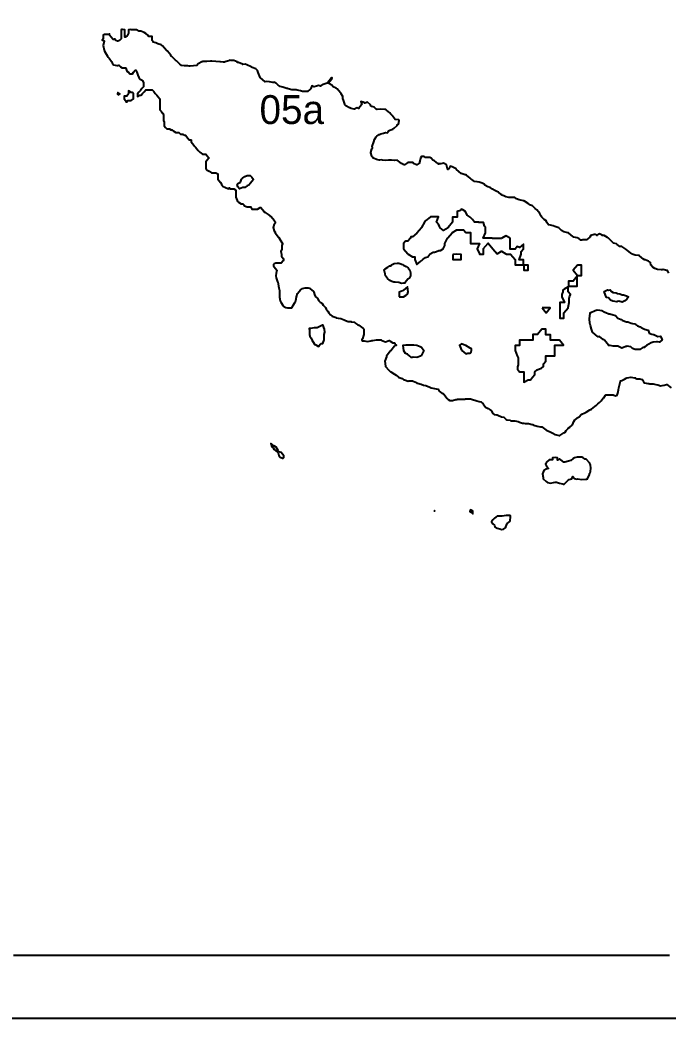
# Model space of a CAD drawing. Header units: millimetres. Extents: x 0 to 500, y 0 to 700.
# Drawn here: x 134.5 to 269, y 0 to 207.4 of the extents above; entities that cross this region are included whole.
import ezdxf
from ezdxf.enums import TextEntityAlignment as Align

# ---------------------------------------------------------------- set-up
doc = ezdxf.new("R2010")
doc.units = ezdxf.units.MM
for name, color, linetype in [('CORTE', 1, 'Continuous'), ('GRABADO', 5, 'Continuous'), ('HOJA', 8, 'Continuous')]:
    doc.layers.add(name, color=color, linetype=linetype)

msp = doc.modelspace()

# ---------------------------------------------------------------- linework, layer by layer
at = {"layer": 'CORTE'}
for points in [[(214.13, 159.85), (214.14, 159.84), (215.05, 158.76), (215.07, 158.75), (215.08, 158.73), (215.1, 158.71), (215.97, 158.19), (216.46, 158.19), (216.46, 157.6), (216.89, 156.57), (217.75, 157.26), (217.95, 157.41), (218.24, 157.65), (218.69, 158.01), (219.15, 158.19), (219.6, 158.73), (219.65, 158.76), (220.26, 159.13), (220.56, 159.13), (220.99, 159.3), (221.49, 159.5), (221.81, 159.5), (222.38, 159.84), (222.38, 159.85), (222.74, 160.49), (222.74, 160.94), (223.29, 162.05), (223.3, 162.07), (223.31, 162.08), (224.22, 163.18), (224.25, 163.21), (224.3, 163.22), (225.19, 163.75), (226.61, 163.75), (227.07, 163.21), (227.08, 163.2), (228.05, 163.2), (228.05, 160.95), (229.92, 160.95), (229.44, 159.81), (229.88, 158.76), (229.88, 158.75), (230.73, 158.75), (230.73, 159.75), (230.7, 159.82), (231.69, 161.01), (232.69, 159.82), (232.68, 159.81), (233.55, 158.76), (234.47, 159.32), (235.4, 158.76), (235.43, 158.75), (235.44, 158.74), (235.46, 158.73), (236.36, 158.73), (236.83, 158.16), (237.29, 157.61), (237.29, 156.54), (237.3, 156.51), (237.31, 156.5), (239.07, 156.5), (239.07, 157.56), (238.11, 157.56), (238.59, 158.71), (238.59, 159.26), (239.04, 159.8), (239.05, 159.82), (239.05, 160.8), (238.19, 160.11), (237.72, 160.3), (237.29, 159.78), (236.29, 159.78), (236.29, 161.99), (236.29, 161.99), (236.25, 162.02), (235.4, 162.53), (234.55, 162.02), (234.49, 161.98), (232.6, 161.98), (232.56, 162.01), (231.69, 162.01), (230.7, 162.01), (231.18, 163.16), (231.18, 164.23), (230.94, 164.51), (230.72, 165.3), (229.79, 165.3), (229.78, 165.34), (228.88, 165.34), (228.42, 165.9), (227.98, 166.42), (227.95, 166.44), (227.33, 166.82), (227.02, 167.55), (227.01, 167.56), (226.42, 167.91), (226.15, 168.08), (225.94, 167.82), (225.27, 167.55), (225.27, 166.43), (224.32, 166.43), (224.32, 165.34), (223.43, 164.27), (223.42, 164.23), (223.39, 164.2), (222.42, 163.62), (221.77, 164.21), (221.63, 164.45), (221.44, 164.8), (220.98, 165.35), (221.43, 166.45), (219.72, 166.45), (219.69, 166.42), (219.67, 166.42), (218.76, 165.69), (218.55, 165.6), (218.47, 165.34), (217.86, 164.24), (217.85, 164.22), (217.84, 164.21), (216.92, 163.11), (216.92, 163.11), (216.92, 163.1), (215.97, 162.35), (215.67, 162.35), (215.53, 161.99), (215.06, 161.43), (214.57, 161.43), (214.15, 160.92), (214.13, 160.89), (214.13, 159.85)], [(224.34, 158.63), (224.34, 157.64), (226.1, 157.64), (226.1, 158.63), (225.21, 158.71), (224.34, 158.63)], [(239.14, 156.45), (239.14, 155.39), (239.97, 155.39), (239.99, 155.4), (240, 155.43), (240, 156.45), (239.14, 156.45)], [(250.26, 154.28), (251.11, 154.28), (251.11, 155.34), (251.11, 155.39), (251.11, 156.42), (250.26, 156.42), (250.23, 156.41), (249.35, 155.36), (250.26, 154.28)], [(248.4, 152.06), (250.16, 152.06), (250.18, 152.06), (250.19, 152.09), (250.19, 153.14), (250.19, 154.14), (249.33, 153.11), (248.4, 153.11), (248.4, 152.06)], [(213.2, 149.87), (214.09, 149.87), (214.11, 149.88), (214.69, 150.22), (214.95, 150.38), (215.08, 150.92), (214.97, 151.9), (214.14, 151.24), (213.94, 151.08), (213.2, 150.85), (213.2, 149.87)], [(246.55, 147.61), (246.55, 147.55), (246.55, 145.41), (246.55, 145.39), (246.56, 145.39), (247.41, 145.39), (247.41, 146.5), (248.31, 147.58), (248.31, 147.61), (248.54, 148.7), (248.54, 149.52), (248.62, 149.83), (248.77, 150.37), (248.33, 150.89), (248.33, 151.94), (247.48, 151.43), (247.2, 151.26), (247.2, 150.91), (247.03, 150.32), (247.03, 149.82), (247.52, 148.67), (246.55, 148.67), (246.55, 147.61)], [(242.89, 147.55), (243.74, 146.54), (244.58, 147.55), (242.89, 147.55)], [(237.29, 138.74), (237.31, 138.73), (237.32, 138.67), (237.76, 137.61), (237.93, 137.2), (237.93, 135.73), (237.77, 135.34), (237.77, 134.8), (238.2, 134.29), (238.21, 134.27), (239.14, 134.27), (239.14, 133.13), (239.14, 132.1), (240.01, 132.62), (240.48, 132.62), (240.9, 133.13), (240.94, 133.18), (241.37, 133.69), (241.37, 134.28), (241.85, 134.66), (242.33, 134.86), (242.77, 135.03), (243.22, 135.39), (243.22, 135.91), (243.68, 136.47), (243.7, 136.49), (243.7, 137.6), (245.54, 137.6), (245.54, 137.61), (245.55, 137.62), (245.55, 139.83), (246.52, 139.83), (247.36, 139.83), (246.5, 140.86), (246.5, 140.86), (246.46, 140.88), (244.63, 140.88), (244.63, 141.96), (243.67, 141.96), (243.67, 143.11), (242.85, 143.11), (241.92, 142), (240.99, 142), (240.99, 140.88), (238.21, 140.88), (238.21, 139.77), (237.29, 139.77), (237.29, 138.74)], [(226.18, 138.72), (226.22, 138.7), (227.08, 138.02), (227.49, 138.18), (227.95, 138.18), (228.16, 138.43), (228.24, 138.7), (228.24, 139.03), (227.95, 139.21), (227.08, 139.73), (227.02, 139.74), (227.01, 139.76), (226.15, 140.1), (225.74, 139.78), (226.17, 138.77), (226.18, 138.72)]]:
    msp.add_lwpolyline(points, close=True, dxfattribs=at)
msp.add_lwpolyline([(269.07, 13), (268.76, 13), (268, 13), (267.68, 13), (266.92, 13), (266.6, 13), (266.22, 13), (265.9, 13), (264.37, 13), (264.03, 13), (262.88, 13), (262.54, 13), (262.2, 13), (261.82, 13), (261.47, 13), (260.31, 13), (259.88, 13), (259.46, 13), (258.69, 13), (258.34, 13), (257.95, 13), (257.59, 13), (256.82, 13), (256.45, 13), (256.06, 13), (255.65, 13), (255.25, 13), (254.84, 13), (254.46, 13), (254.1, 13), (253.32, 13), (252.95, 13), (252.17, 13), (251.78, 13), (251, 13), (250.61, 13), (215.25, 13), (214.94, 13), (212.98, 13), (212.5, 13), (212.19, 13), (211.01, 13), (210.4, 13), (210.22, 13), (209.83, 13), (209.5, 13), (208.32, 13), (207.99, 13), (207.19, 13), (206.85, 13), (206.46, 13), (206.12, 13), (204.92, 13), (204.57, 13), (202.96, 13), (202.61, 13), (201.4, 13), (201.04, 13), (198.61, 13), (198.24, 13), (197.42, 13), (196.97, 13), (196.59, 13), (196.21, 13), (195.8, 13), (195.41, 13), (195.01, 13), (194.61, 13), (194.2, 13), (193.78, 13), (193.37, 13), (192.97, 13), (192.57, 13), (192.17, 13), (157.9, 13), (157.59, 13), (154.71, 13), (154.39, 13), (153.89, 13), (151.42, 13), (150.93, 13), (148.47, 13), (148.12, 13), (146.47, 13), (146.12, 13), (144.05, 13), (143.59, 13), (143.18, 13), (142.72, 13), (142.27, 13), (141.9, 13), (134.52, 13), (134.1, 13)], dxfattribs=at)
at = {"layer": 'GRABADO'}
for points in [[(269.18, 154.8), (268.9, 155.3), (268.73, 155.35), (268, 155.5), (267.84, 155.46), (267.83, 155.46), (267.83, 155.46), (267.68, 155.46), (267.67, 155.46), (266.88, 155.56), (266.88, 155.56), (266.32, 155.74), (266.31, 155.74), (266.31, 155.74), (265.93, 155.97), (265.93, 155.97), (265.92, 155.98), (265.92, 155.98), (265.52, 156.42), (265.52, 156.43), (265.51, 156.44), (265.51, 156.45), (265.5, 156.46), (265.42, 156.97), (265.01, 157.28), (264.3, 157.51), (264.13, 157.53), (264.12, 157.54), (264.11, 157.54), (264.1, 157.54), (264.1, 157.54), (264.09, 157.55), (264.09, 157.55), (264.08, 157.56), (264.07, 157.57), (264.07, 157.57), (264.06, 157.59), (263.92, 157.71), (263.15, 158.35), (263, 158.42), (262.26, 158.53), (262.25, 158.53), (261.83, 158.62), (261.82, 158.63), (261.82, 158.63), (261.44, 158.8), (261.44, 158.8), (261.43, 158.8), (261.43, 158.81), (261.43, 158.81), (261.29, 158.95), (260.53, 159.55), (260.37, 159.67), (260.33, 159.7), (260.26, 159.75), (259.46, 160.32), (259.05, 160.32), (259.04, 160.32), (259.04, 160.32), (259.03, 160.33), (259.02, 160.33), (259.02, 160.33), (259.01, 160.34), (258.51, 160.73), (258.36, 160.85), (257.75, 161.01), (257.75, 161.02), (257.73, 161.02), (257.73, 161.03), (257.73, 161.03), (257.72, 161.03), (257.58, 161.17), (256.78, 161.97), (256.71, 162.01), (256.7, 162.01), (256.7, 162.01), (256.69, 162.02), (256.68, 162.02), (256.68, 162.03), (256.65, 162.07), (256.46, 162.21), (255.76, 162.63), (255.41, 162.63), (255.4, 162.63), (255.4, 162.64), (255.39, 162.64), (255.39, 162.64), (255.38, 162.64), (254.85, 162.96), (254.33, 162.64), (254.32, 162.64), (254.31, 162.63), (254.3, 162.63), (254.28, 162.63), (254.28, 162.63), (254.27, 162.64), (254.27, 162.64), (254.26, 162.64), (253.91, 162.81), (253.74, 162.83), (253.05, 162.57), (252.83, 162.27), (252.82, 162.26), (252.81, 162.26), (252.48, 161.97), (252.12, 161.69), (252.12, 161.69), (252.1, 161.68), (252.09, 161.68), (252.08, 161.68), (252.08, 161.67), (251.39, 161.67), (251.16, 161.65), (251.15, 161.64), (251.15, 161.64), (250.89, 161.66), (250.89, 161.66), (250.88, 161.66), (250.88, 161.66), (250.87, 161.67), (250.86, 161.67), (250.85, 161.68), (250.85, 161.68), (250.56, 161.97), (250.2, 162.09), (249.5, 162.23), (249.5, 162.23), (249.49, 162.23), (249.48, 162.23), (249.48, 162.24), (249.25, 162.39), (249.25, 162.39), (248.42, 163.09), (248.36, 163.13), (248.36, 163.14), (248.35, 163.14), (248.33, 163.16), (248.26, 163.18), (247.42, 163.37), (247.42, 163.37), (247.41, 163.37), (247.41, 163.38), (246.95, 163.64), (246.94, 163.64), (246.93, 163.65), (246.47, 164.11), (246.37, 164.19), (245.76, 164.42), (245.57, 164.5), (245.21, 164.61), (244.65, 164.76), (244.25, 164.81), (244.24, 164.81), (244.24, 164.81), (244.23, 164.81), (244.22, 164.82), (244.21, 164.82), (244.2, 164.83), (244.2, 164.84), (243.85, 165.33), (243.85, 165.33), (243.85, 165.34), (243.68, 165.72), (243.3, 165.95), (243.3, 165.95), (243.3, 165.95), (243.29, 165.96), (242.84, 166.43), (242.83, 166.44), (242.74, 166.63), (242.44, 167.18), (242.13, 167.54), (241.83, 167.91), (241.49, 168.23), (241.06, 168.64), (240.92, 168.73), (240.31, 169), (240.3, 169.01), (239.99, 169.22), (239.22, 169.75), (239.11, 169.78), (239.08, 169.79), (239.04, 169.8), (238.16, 169.99), (238.16, 170), (237.61, 170.2), (237.6, 170.2), (237.6, 170.21), (237.59, 170.21), (237.23, 170.48), (236.01, 170.48), (236.01, 170.48), (236, 170.48), (235.39, 170.61), (235.38, 170.62), (235.37, 170.62), (235.37, 170.62), (234.93, 170.86), (234.57, 171), (234.56, 171.01), (234.56, 171.01), (234.55, 171.01), (234.55, 171.02), (234.42, 171.14), (233.82, 171.6), (233.52, 171.75), (233.38, 171.8), (233.38, 171.8), (233.37, 171.81), (233.1, 171.97), (232.59, 172.2), (232.58, 172.2), (232.58, 172.2), (232.13, 172.54), (231.67, 172.71), (231.66, 172.71), (231.66, 172.71), (231.03, 173.09), (231.03, 173.09), (231.02, 173.09), (230.86, 173.26), (230.73, 173.34), (230.44, 173.44), (229.82, 173.66), (229.44, 173.72), (228.9, 173.81), (228.9, 173.81), (228.88, 173.82), (228.88, 173.82), (228.87, 173.82), (228.33, 174.2), (228.33, 174.2), (228.32, 174.2), (228.11, 174.4), (227.95, 174.5), (227.95, 174.5), (227.18, 175.12), (227.05, 175.22), (227.01, 175.2), (227, 175.2), (227, 175.2), (226.99, 175.2), (226.97, 175.2), (226.96, 175.2), (226.96, 175.2), (226.95, 175.2), (226.71, 175.3), (226.11, 175.48), (226.11, 175.48), (226.1, 175.49), (226.09, 175.49), (226.09, 175.5), (225.64, 175.9), (225.16, 176.33), (225.06, 176.42), (224.49, 176.71), (224.49, 176.72), (224.48, 176.72), (224.25, 176.9), (223.83, 176.99), (223.53, 176.45), (223.53, 176.44), (223.52, 176.43), (223.52, 176.43), (223.51, 176.42), (223.51, 176.42), (223.39, 176.35), (223.39, 176.35), (223.38, 176.35), (223.38, 176.35), (223.37, 176.34), (223.36, 176.34), (223.35, 176.34), (223.34, 176.35), (223.33, 176.35), (223.32, 176.35), (223.32, 176.35), (223.31, 176.36), (223.3, 176.37), (223.3, 176.38), (223.29, 176.38), (223.25, 176.45), (223.25, 176.46), (223.25, 176.46), (223.25, 176.47), (223.09, 177.31), (222.6, 177.53), (222.6, 177.53), (222.42, 177.64), (221.85, 177.52), (221.55, 177.48), (221.53, 177.47), (221.47, 177.45), (221.46, 177.45), (221.46, 177.44), (221.45, 177.44), (221.44, 177.44), (221.43, 177.44), (221.43, 177.44), (221.41, 177.45), (221.4, 177.45), (221.4, 177.45), (221.39, 177.46), (221.29, 177.54), (220.54, 178.14), (220.23, 178.26), (220.23, 178.27), (220.22, 178.27), (220.22, 178.27), (220.21, 178.28), (220.21, 178.28), (219.9, 178.65), (219.63, 178.81), (218.72, 178.81), (218.72, 178.81), (218.72, 178.81), (218.71, 178.82), (218.7, 178.82), (218.69, 178.82), (218.4, 178.99), (217.84, 178.99), (217.67, 178.68), (217.49, 178.04), (217.49, 178.04), (217.36, 177.58), (217.36, 177.57), (217.36, 177.56), (217.35, 177.55), (217.35, 177.55), (217.34, 177.54), (217.34, 177.54), (217.33, 177.53), (217.33, 177.53), (216.91, 177.31), (216.9, 177.31), (216.89, 177.31), (216.88, 177.31), (216.87, 177.31), (216.86, 177.31), (216.86, 177.31), (216.85, 177.31), (216.22, 177.53), (216.22, 177.53), (216.21, 177.53), (216.21, 177.53), (216.2, 177.54), (216.19, 177.55), (216.19, 177.55), (216.18, 177.56), (216.18, 177.56), (216.1, 177.76), (215.05, 177.76), (214.77, 177.54), (214.76, 177.53), (214.34, 177.28), (214.34, 177.28), (214.33, 177.27), (214.32, 177.27), (214.31, 177.27), (214.31, 177.27), (214.3, 177.27), (214.28, 177.27), (214.06, 177.36), (214.06, 177.36), (213.96, 177.41), (213.75, 177.53), (213.74, 177.53), (213.74, 177.54), (213.12, 178.02), (212.81, 178.22), (212.25, 178.15), (212.24, 178.15), (212.24, 178.15), (211.66, 178.22), (211.31, 178.22), (211.31, 178.22), (211, 178.26), (210.4, 178.19), (210.39, 178.19), (210.38, 178.19), (209.76, 178.26), (209.47, 178.29), (209.13, 178.22), (209.13, 178.22), (209.12, 178.22), (209.11, 178.22), (209.1, 178.22), (209.1, 178.22), (209.09, 178.22), (208.51, 178.42), (207.88, 178.64), (207.88, 178.64), (207.87, 178.64), (207.87, 178.65), (207.86, 178.65), (207.7, 178.84), (207.55, 179.02), (207.55, 179.03), (207.55, 179.03), (207.54, 179.04), (207.54, 179.05), (207.36, 179.8), (207.36, 179.81), (207.36, 179.82), (207.36, 179.82), (207.36, 179.83), (207.54, 180.59), (207.54, 180.6), (207.54, 180.61), (207.55, 180.61), (207.55, 180.62), (207.68, 180.78), (207.68, 180.92), (207.64, 181.02), (207.64, 181.03), (207.64, 181.04), (207.63, 181.05), (207.63, 181.05), (207.64, 181.06), (207.64, 181.06), (207.64, 181.07), (207.97, 182.06), (208.08, 182.52), (208.08, 182.52), (208.09, 182.53), (208.09, 182.54), (208.09, 182.54), (208.48, 183.08), (208.48, 183.08), (208.6, 183.21), (208.61, 183.21), (209.11, 183.59), (209.11, 183.59), (209.12, 183.59), (209.13, 183.6), (209.44, 183.71), (209.44, 183.71), (209.95, 183.83), (210.37, 183.97), (210.38, 183.97), (210.39, 183.97), (210.4, 183.97), (210.4, 183.97), (210.73, 183.9), (211, 184.31), (211.01, 184.31), (211.01, 184.32), (211.01, 184.32), (211.02, 184.33), (211.03, 184.33), (211.28, 184.48), (211.28, 184.48), (211.29, 184.49), (211.9, 184.7), (212.2, 184.93), (212.85, 185.42), (212.89, 185.64), (212.89, 185.65), (212.89, 185.66), (212.9, 185.67), (212.9, 185.67), (212.9, 185.68), (212.92, 185.69), (212.92, 185.69), (212.93, 185.69), (212.93, 185.7), (213.1, 185.74), (213.26, 186.47), (213.13, 186.63), (212.45, 186.67), (212.44, 186.67), (212.44, 186.67), (212.43, 186.68), (212.42, 186.68), (212.42, 186.68), (212.41, 186.69), (212.41, 186.69), (212.4, 186.7), (212.18, 186.96), (212.18, 186.96), (211.77, 187.55), (211.48, 187.8), (211.47, 187.8), (211.47, 187.81), (211.26, 188.08), (210.59, 188.65), (210.43, 188.75), (210.37, 188.78), (210.28, 188.78), (210.27, 188.78), (210.26, 188.78), (209.46, 188.86), (208.66, 188.78), (208.65, 188.78), (208.64, 188.78), (208.63, 188.78), (208.63, 188.78), (208.62, 188.78), (208.62, 188.79), (208.61, 188.79), (208.49, 188.88), (208.01, 189.24), (207.58, 189.43), (207.38, 189.52), (207.37, 189.52), (207.36, 189.53), (207.36, 189.53), (207.35, 189.54), (207.35, 189.55), (207.35, 189.55), (207.34, 189.56), (207.34, 189.57), (207.34, 189.57), (207.3, 189.78), (206.67, 190.27), (206.08, 190.12), (206.08, 190.12), (206.06, 190.12), (206.05, 190.12), (206.05, 190.12), (206.04, 190.12), (206.04, 190.12), (206.03, 190.13), (206.02, 190.13), (205.73, 190.33), (205.3, 190.41), (205.45, 189.84), (205.46, 189.84), (205.46, 189.83), (205.46, 189.82), (205.46, 189.81), (205.45, 189.81), (205.45, 189.8), (205.45, 189.79), (205.45, 189.79), (205.44, 189.78), (204.89, 189.03), (204.89, 189.03), (204.88, 189.02), (204.87, 189.02), (204.87, 189.01), (204.86, 189.01), (204.85, 189.01), (204.85, 189.01), (204.84, 189.01), (204.83, 189), (204.82, 189.01), (204.82, 189.01), (204.81, 189.01), (204.43, 189.12), (203.94, 188.83), (203.94, 188.82), (203.93, 188.82), (203.92, 188.82), (203.91, 188.82), (203.9, 188.82), (203.9, 188.82), (203.89, 188.82), (203.88, 188.82), (203.26, 189.01), (202.96, 189.1), (202.95, 189.1), (202.94, 189.1), (202.18, 189.56), (202.17, 189.57), (202.01, 189.7), (201.98, 189.72), (201.97, 189.72), (201.96, 189.73), (201.96, 189.73), (201.96, 189.73), (201.95, 189.74), (201.94, 189.75), (201.94, 189.76), (201.93, 189.81), (201.93, 189.81), (201.92, 189.87), (201.58, 190.91), (201.57, 190.92), (201.57, 190.93), (201.53, 191.48), (201.16, 192.01), (201.16, 192.01), (201.16, 192.02), (201.06, 192.25), (200.7, 192.67), (200.35, 193.1), (200.17, 193.21), (199.55, 193.46), (199.55, 193.46), (199.54, 193.46), (199.53, 193.47), (199.53, 193.47), (199.52, 193.48), (199.22, 193.84), (198.61, 194.21), (198.6, 194.21), (198.6, 194.21), (198.59, 194.22), (198.59, 194.22), (198.58, 194.23), (198.58, 194.24), (198.57, 194.25), (198.57, 194.26), (198.57, 194.27), (198.57, 194.28), (198.57, 194.29), (198.57, 194.29), (198.58, 194.3), (198.58, 194.31), (198.58, 194.31), (198.59, 194.32), (199.21, 195.06), (199.3, 195.27), (199.29, 195.35), (199.28, 195.35), (199.27, 195.35), (199.27, 195.35), (199.26, 195.35), (199.26, 195.35), (199.24, 195.35), (199.2, 195.33), (198.41, 194.37), (198.35, 194.29), (198.35, 194.29), (198.34, 194.28), (198.34, 194.28), (198.33, 194.27), (198.33, 194.27), (198.32, 194.26), (198.31, 194.26), (198.07, 194.2), (197.45, 193.95), (196.98, 193.67), (196.97, 193.66), (196.97, 193.66), (196.96, 193.66), (196.95, 193.66), (196.95, 193.66), (196.94, 193.66), (196.93, 193.66), (196.93, 193.66), (196.49, 193.75), (196.07, 193.66), (195.59, 193.49), (195.59, 193.48), (195.58, 193.48), (195.57, 193.48), (195.56, 193.48), (195.55, 193.48), (195.54, 193.48), (195.54, 193.49), (195.08, 193.7), (194.92, 193.14), (194.92, 193.13), (194.92, 193.13), (194.91, 193.12), (194.91, 193.11), (194.91, 193.11), (194.9, 193.1), (194.69, 192.95), (194.22, 192.55), (194.21, 192.55), (194.19, 192.54), (194.18, 192.54), (193.72, 192.5), (193.23, 192.5), (193.22, 192.5), (193.21, 192.51), (193.2, 192.51), (192.77, 192.68), (192.07, 192.82), (191.85, 192.87), (191.69, 192.88), (190.93, 192.88), (190.93, 192.88), (190.93, 192.88), (190.92, 192.88), (190.19, 193.09), (190.18, 193.09), (190.17, 193.09), (190.17, 193.09), (190.06, 193.17), (190.02, 193.16), (189.96, 193.16), (189.95, 193.16), (189.95, 193.16), (189.94, 193.16), (189.93, 193.16), (189.06, 193.45), (188.53, 193.55), (188.52, 193.55), (188.51, 193.55), (188.5, 193.56), (188.5, 193.56), (188.11, 193.84), (188.11, 193.84), (187.72, 194.22), (187.45, 194.47), (187.25, 194.42), (187.24, 194.42), (187.04, 194.42), (186.3, 194.55), (185.7, 194.58), (185.38, 194.55), (185.37, 194.55), (185.35, 194.56), (185.35, 194.56), (185.34, 194.56), (185.33, 194.57), (185.33, 194.57), (184.43, 195.33), (184.43, 195.33), (184.42, 195.34), (184.41, 195.34), (184.41, 195.35), (184.41, 195.35), (184.4, 195.38), (184.4, 195.38), (184.38, 195.46), (183.96, 196.47), (183.96, 196.47), (183.81, 196.88), (183.48, 197.2), (182.72, 197.53), (182.61, 197.57), (182.6, 197.57), (182.59, 197.57), (182.59, 197.57), (182.56, 197.59), (182.48, 197.64), (181.64, 198.06), (181.29, 198.2), (180.75, 198.16), (180.75, 198.16), (180.74, 198.16), (180.73, 198.16), (180.72, 198.17), (179.91, 198.51), (179.8, 198.54), (179.73, 198.55), (179.72, 198.55), (179.71, 198.55), (179.71, 198.56), (179.7, 198.56), (179.69, 198.56), (179.69, 198.57), (179.62, 198.66), (178.88, 198.99), (178.26, 198.99), (177.98, 199.01), (177.78, 198.91), (177.78, 198.91), (177.12, 198.65), (177.07, 198.62), (177.06, 198.62), (177.06, 198.62), (177.05, 198.62), (177.04, 198.62), (177.04, 198.62), (176.71, 198.64), (176.14, 198.67), (176.13, 198.67), (176.12, 198.67), (176.11, 198.67), (176.11, 198.67), (176.1, 198.66), (176.09, 198.66), (176.09, 198.66), (175.18, 198.76), (174.37, 198.79), (174.37, 198.79), (174.37, 198.79), (174.36, 198.79), (174.25, 198.83), (174.1, 198.83), (173.34, 198.76), (173.34, 198.76), (172.48, 198.72), (172.42, 198.72), (172.38, 198.71), (172.25, 198.65), (171.53, 198.28), (171.2, 197.95), (171.2, 197.95), (171.19, 197.94), (171.18, 197.94), (171.17, 197.94), (171.16, 197.93), (170.57, 197.84), (169.82, 197.75), (169.82, 197.75), (169.81, 197.75), (169.8, 197.75), (169.61, 197.79), (169.36, 197.84), (168.7, 197.84), (168.7, 197.84), (168.09, 197.92), (168.08, 197.92), (168.07, 197.92), (168.06, 197.93), (168.06, 197.93), (168.05, 197.93), (167.73, 198.2), (167.73, 198.2), (167.23, 198.66), (167.23, 198.67), (167.02, 198.92), (166.82, 199.02), (166.81, 199.02), (166.8, 199.03), (166.01, 199.77), (166.01, 199.78), (166, 199.79), (165.94, 199.88), (165.93, 199.88), (165.93, 199.89), (165.86, 200.05), (165.17, 200.88), (165.03, 200.96), (165.03, 200.97), (165.02, 200.97), (165.01, 200.98), (164.94, 201.07), (164.09, 201.99), (164.05, 202.02), (164.05, 202.02), (164.04, 202.03), (164.03, 202.03), (164.03, 202.04), (164.03, 202.05), (164.01, 202.08), (163.84, 202.22), (163.12, 202.44), (163.12, 202.44), (163.11, 202.44), (163.11, 202.44), (162.75, 202.66), (162.2, 202.79), (162.19, 202.79), (162.19, 202.79), (162.18, 202.8), (162.17, 202.8), (162.17, 202.81), (162.16, 202.81), (162.16, 202.82), (161.95, 203.12), (161.95, 203.12), (161.94, 203.13), (161.94, 203.14), (161.94, 203.15), (161.93, 203.16), (161.93, 203.95), (161.29, 203.95), (161.28, 203.95), (161.26, 203.95), (161.26, 203.96), (161.25, 203.96), (161.24, 203.97), (161.24, 203.97), (161.23, 203.98), (161.23, 203.99), (161.09, 204.23), (160.64, 204.6), (160.33, 204.77), (159.64, 205.05), (159.44, 205.07), (159.21, 205.02), (159.2, 205.02), (159.2, 205.02), (159.19, 205.02), (159.18, 205.02), (159.18, 205.02), (159.17, 205.03), (159.16, 205.03), (158.69, 205.32), (158.51, 205.35), (157.61, 205.35), (157.61, 205.35), (157.58, 205.35), (157.57, 205.35), (157.56, 205.36), (157.56, 205.36), (157.53, 205.37), (157.06, 205.32), (157.06, 204.67), (157.06, 204.66), (157.06, 204.65), (157.06, 204.64), (157.06, 204.64), (157.06, 204.64), (156.84, 204.24), (156.79, 204.16), (156.72, 204.04), (156.72, 204.04), (156.72, 204.03), (156.71, 204.02), (156.7, 204.02), (156.7, 204.01), (156.37, 203.82), (156.36, 203.81), (156.36, 203.81), (156.35, 203.81), (156.34, 203.81), (156.33, 203.81), (156.33, 203.81), (156.32, 203.81), (156.31, 203.81), (156.31, 203.81), (156.3, 203.81), (156.29, 203.82), (156.29, 203.82), (156.28, 203.83), (156.27, 203.83), (156.27, 203.84), (156.26, 203.85), (156.26, 203.86), (156.26, 203.87), (156.26, 203.87), (156.26, 203.88), (156.26, 205.32), (155.77, 205.37), (155.76, 205.37), (155.75, 205.38), (155.74, 205.38), (155.73, 205.39), (155.73, 205.4), (155.7, 205.42), (155.67, 205.42), (155.51, 205.34), (155.51, 205.03), (155.51, 203.52), (155.51, 203.52), (155.51, 203.51), (155.51, 203.5), (155.5, 203.5), (155.5, 203.49), (155.5, 203.48), (155.49, 203.48), (155.19, 203.11), (155.19, 203.11), (155.18, 203.1), (155.18, 203.1), (155.17, 203.1), (155.17, 203.1), (155.16, 203.09), (154.83, 202.99), (154.82, 202.99), (154.81, 202.99), (154.8, 202.99), (154.79, 202.99), (154.79, 202.99), (154.45, 203.09), (154.45, 203.1), (154.44, 203.1), (154.44, 203.1), (154.43, 203.1), (154.43, 203.11), (154.42, 203.12), (154.16, 203.43), (153.91, 203.33), (153.9, 203.33), (153.89, 203.33), (153.89, 203.33), (153.88, 203.33), (153.87, 203.33), (153.87, 203.33), (153.86, 203.33), (153.85, 203.34), (153.84, 203.34), (153.84, 203.34), (153.83, 203.34), (153.83, 203.35), (153.82, 203.36), (153.1, 204.23), (153.09, 204.23), (153.09, 204.24), (153.09, 204.24), (153.08, 204.25), (153.08, 204.26), (153.08, 204.27), (153.08, 204.27), (153.08, 204.28), (153.08, 204.29), (153.08, 204.29), (153.13, 204.47), (152.99, 204.39), (152.99, 204.39), (152.98, 204.38), (152.98, 204.38), (152.97, 204.38), (152.96, 204.38), (152.05, 204.38), (151.8, 204.23), (151.8, 203.52), (151.8, 203.51), (151.8, 203.51), (151.8, 203.5), (151.8, 203.49), (151.79, 203.49), (151.79, 203.48), (151.79, 203.48), (151.56, 203.2), (151.93, 203.09), (151.94, 203.09), (151.94, 203.09), (151.95, 203.08), (151.96, 203.07), (151.97, 203.07), (151.97, 203.06), (151.97, 203.05), (151.98, 203.05), (151.98, 203.04), (151.98, 203.03), (151.98, 203.02), (151.98, 203.01), (151.98, 203.01), (151.76, 202.05), (151.98, 201.11), (152.04, 200.97), (152.05, 200.95), (152.08, 200.93), (152.08, 200.93), (152.08, 200.92), (152.09, 200.92), (152.09, 200.91), (152.69, 199.86), (152.82, 199.63), (153.01, 199.43), (153.01, 199.43), (153.5, 198.76), (153.69, 198.45), (153.93, 198.08), (154.6, 197.94), (154.8, 197.94), (155.04, 197.97), (155.05, 197.97), (155.05, 197.97), (155.06, 197.97), (155.07, 197.97), (155.08, 197.97), (155.09, 197.96), (155.09, 197.96), (155.1, 197.95), (155.1, 197.95), (155.4, 197.66), (155.76, 197.42), (156.44, 197.42), (156.45, 197.42), (156.46, 197.42), (156.47, 197.41), (156.47, 197.41), (156.48, 197.41), (156.49, 197.4), (156.5, 197.39), (156.5, 197.39), (156.51, 197.38), (156.51, 197.37), (156.72, 196.74), (157.03, 196.56), (157.03, 196.55), (157.04, 196.55), (157.04, 196.54), (157.32, 196.21), (157.59, 196.21), (157.85, 196.21), (158.11, 196.52), (158.11, 196.52), (158.46, 196.94), (158.46, 196.94), (158.47, 196.95), (158.47, 196.95), (158.48, 196.95), (158.48, 196.96), (158.49, 196.96), (158.5, 196.96), (158.5, 196.96), (158.51, 196.96), (158.53, 196.96), (158.53, 196.96), (158.54, 196.96), (158.55, 196.95), (158.55, 196.95), (158.56, 196.95), (158.57, 196.94), (158.57, 196.93), (158.57, 196.93), (158.58, 196.92), (158.75, 196.52), (159, 195.91), (159.2, 195.42), (159.49, 195.08), (159.9, 194.84), (159.9, 194.83), (159.91, 194.83), (159.92, 194.82), (159.92, 194.81), (159.93, 194.8), (160.13, 194.3), (160.14, 194.29), (160.14, 194.28), (160.14, 194.28), (160.14, 194.27), (160.14, 193.52), (160.14, 193.51), (160.14, 193.5), (160.14, 193.49), (160.13, 193.49), (160.13, 193.48), (159.82, 193.11), (159.51, 192.74), (159.51, 192.74), (159.2, 192.36), (158.92, 192.02), (158.92, 191.46), (159.4, 191.75), (159.41, 191.75), (159.42, 191.76), (159.43, 191.76), (159.44, 191.76), (159.7, 191.76), (159.98, 192.09), (160.29, 192.47), (160.29, 192.47), (160.61, 192.85), (160.61, 192.85), (160.62, 192.86), (160.62, 192.86), (160.63, 192.86), (160.64, 192.87), (160.65, 192.87), (160.65, 192.87), (160.66, 192.87), (160.66, 192.87), (161.92, 192.87), (161.93, 192.87), (161.93, 192.87), (161.94, 192.87), (161.95, 192.87), (161.95, 192.86), (161.96, 192.86), (161.96, 192.86), (161.97, 192.85), (161.97, 192.85), (162.28, 192.49), (162.6, 192.09), (162.9, 191.73), (163.2, 191.38), (163.53, 190.98), (163.53, 190.98), (163.54, 190.97), (163.54, 190.97), (163.54, 190.96), (163.55, 190.95), (163.55, 190.94), (163.55, 190.94), (163.55, 188.74), (163.83, 188.4), (164.13, 188.04), (164.13, 188.04), (164.14, 188.03), (164.14, 188.02), (164.31, 187.63), (164.31, 187.62), (164.31, 187.61), (164.31, 187.61), (164.31, 187.6), (164.31, 186.5), (164.47, 186.12), (164.47, 186.12), (164.47, 186.11), (164.47, 186.1), (164.47, 186.1), (164.47, 185.4), (164.75, 185.06), (165.03, 184.73), (165.6, 184.73), (165.61, 184.73), (165.62, 184.73), (165.63, 184.72), (165.64, 184.72), (165.64, 184.72), (165.94, 184.48), (166.06, 184.53), (166.07, 184.53), (166.07, 184.54), (166.08, 184.54), (166.09, 184.54), (166.1, 184.54), (166.1, 184.54), (166.11, 184.53), (166.12, 184.53), (166.13, 184.53), (166.13, 184.53), (166.14, 184.52), (166.14, 184.51), (166.3, 184.32), (166.87, 183.98), (167.48, 183.98), (167.49, 183.98), (167.5, 183.98), (167.51, 183.97), (167.51, 183.97), (167.52, 183.97), (167.53, 183.96), (167.53, 183.95), (167.81, 183.62), (168.38, 183.62), (168.38, 183.62), (168.39, 183.62), (168.4, 183.62), (168.41, 183.61), (168.41, 183.61), (168.72, 183.43), (168.87, 183.43), (168.87, 183.43), (168.88, 183.43), (168.89, 183.42), (168.9, 183.42), (168.9, 183.42), (168.91, 183.41), (168.91, 183.41), (168.92, 183.4), (168.93, 183.4), (169.09, 183.2), (169.66, 182.51), (169.96, 182.51), (169.96, 182.51), (169.97, 182.51), (169.98, 182.51), (169.99, 182.5), (169.99, 182.5), (170, 182.5), (170, 182.49), (170.01, 182.49), (170.02, 182.48), (170.02, 182.48), (170.02, 182.47), (170.03, 182.46), (170.03, 182.45), (170.03, 182.44), (170.03, 182.44), (170.03, 182.07), (170.61, 181.37), (170.78, 181.18), (170.94, 180.98), (171.54, 180.26), (171.7, 180.07), (171.7, 180.07), (171.86, 179.88), (172.43, 179.53), (173.04, 179.53), (173.05, 179.53), (173.06, 179.53), (173.06, 179.53), (173.07, 179.53), (173.08, 179.52), (173.08, 179.52), (173.09, 179.51), (173.09, 179.51), (173.39, 179.15), (173.72, 178.75), (173.73, 178.75), (173.73, 178.74), (173.73, 178.74), (173.73, 178.73), (173.74, 178.72), (173.74, 178.71), (173.74, 178.71), (173.74, 178.7), (173.74, 178.69), (173.73, 178.69), (173.73, 178.68), (173.73, 178.67), (173.72, 178.66), (173.72, 178.66), (173.39, 178.27), (173.11, 177.93), (173.11, 176.51), (173.38, 176.18), (173.79, 175.94), (174.28, 175.65), (175.19, 175.65), (175.2, 175.64), (175.21, 175.64), (175.21, 175.64), (175.22, 175.64), (175.34, 175.57), (175.56, 175.44), (175.56, 175.43), (175.56, 175.43), (175.57, 175.42), (175.58, 175.41), (175.58, 175.41), (175.58, 175.41), (175.59, 175.4), (175.59, 175.38), (175.59, 174.29), (175.87, 173.95), (176.17, 173.59), (176.18, 173.59), (176.18, 173.58), (176.18, 173.57), (176.34, 173.19), (176.7, 172.75), (177.07, 172.61), (177.78, 172.32), (177.91, 172.48), (177.92, 172.49), (177.92, 172.49), (177.92, 172.49), (177.93, 172.5), (177.94, 172.5), (177.96, 172.51), (177.97, 172.51), (177.98, 172.51), (177.98, 172.5), (177.99, 172.5), (178, 172.5), (178.01, 172.49), (178.01, 172.49), (178.02, 172.49), (178.02, 172.48), (178.17, 172.31), (178.9, 172.31), (178.9, 172.31), (178.91, 172.31), (178.91, 172.31), (178.92, 172.31), (178.93, 172.3), (178.93, 172.3), (179.26, 172.1), (179.27, 172.1), (179.27, 172.09), (179.28, 172.09), (179.28, 172.08), (179.29, 172.07), (179.29, 172.07), (179.29, 172.06), (179.29, 172.05), (179.3, 172.04), (179.3, 172.04), (179.3, 170.55), (179.59, 169.84), (179.68, 169.63), (179.86, 169.52), (180.44, 169.17), (180.75, 169.17), (180.76, 169.17), (180.77, 169.17), (180.77, 169.17), (180.78, 169.16), (180.79, 169.16), (180.79, 169.16), (180.8, 169.15), (180.8, 169.15), (180.97, 168.95), (180.97, 168.95), (181.12, 168.77), (181.69, 168.54), (182.4, 168.54), (182.41, 168.54), (182.41, 168.54), (182.42, 168.53), (182.43, 168.53), (182.43, 168.53), (182.44, 168.53), (182.44, 168.52), (182.45, 168.52), (182.46, 168.51), (182.46, 168.51), (182.46, 168.5), (182.47, 168.49), (182.65, 168.06), (183.83, 168.06), (184.41, 168.41), (184.42, 168.41), (184.43, 168.41), (184.43, 168.42), (184.44, 168.42), (184.45, 168.42), (184.46, 168.42), (184.46, 168.42), (184.47, 168.41), (184.48, 168.41), (184.49, 168.41), (184.49, 168.4), (184.5, 168.4), (184.5, 168.4), (184.51, 168.39), (185.14, 167.64), (185.14, 167.63), (185.14, 167.63), (185.15, 167.62), (185.23, 167.43), (185.38, 167.43), (185.39, 167.43), (185.4, 167.42), (185.4, 167.42), (185.41, 167.42), (185.42, 167.41), (185.42, 167.41), (186.02, 166.93), (186.34, 166.74), (186.35, 166.74), (186.36, 166.73), (186.36, 166.73), (186.43, 166.64), (186.66, 166.55), (186.66, 166.55), (186.67, 166.54), (186.68, 166.54), (186.69, 166.53), (187.29, 165.81), (187.29, 165.8), (187.3, 165.79), (187.3, 165.78), (187.3, 165.78), (187.36, 165.49), (187.44, 165.42), (187.45, 165.42), (187.45, 165.42), (187.46, 165.41), (187.46, 165.4), (187.46, 165.4), (187.47, 165.39), (187.47, 165.38), (187.47, 165.37), (187.47, 165.17), (187.47, 165.16), (187.47, 165.15), (187.46, 165.14), (187.46, 165.13), (187.45, 165.12), (187.3, 164.94), (187.11, 164.26), (187.3, 163.57), (187.45, 163.39), (187.46, 163.38), (187.46, 163.38), (187.46, 163.37), (187.47, 163.36), (187.47, 163.36), (187.47, 163.35), (187.47, 163.17), (188.21, 162.28), (188.3, 162.18), (188.3, 162.17), (188.31, 162.16), (188.31, 162.16), (188.31, 162.15), (188.34, 162.06), (188.55, 161.68), (189, 160.96), (189, 160.96), (189, 160.94), (189.01, 160.93), (189.01, 160.93), (189.01, 160.92), (189.01, 160.91), (189.01, 160.91), (189, 160.9), (188.86, 160.55), (188.86, 159.81), (188.86, 159.8), (188.85, 159.79), (188.85, 159.78), (188.65, 159.3), (188.78, 158.71), (188.78, 158.7), (188.78, 158.27), (189.14, 157.83), (189.14, 157.83), (189.15, 157.82), (189.15, 157.81), (189.23, 157.61), (189.24, 157.61), (189.24, 157.6), (189.24, 157.6), (189.24, 157.59), (189.24, 157.58), (189.24, 157.57), (189.24, 157.57), (189.23, 157.56), (189.15, 157.36), (189.15, 157.35), (189.14, 157.35), (189.14, 157.34), (188.76, 156.88), (188.76, 156.88), (188.75, 156.87), (188.74, 156.87), (188.74, 156.87), (188.73, 156.86), (188.72, 156.86), (188.72, 156.86), (188.71, 156.86), (187.63, 156.86), (187.27, 156.72), (187.16, 156.6), (187.12, 156.47), (187.13, 156.3), (187.29, 156.06), (187.83, 155.41), (187.84, 155.41), (187.84, 155.4), (187.84, 155.39), (187.85, 155.38), (187.85, 155.38), (187.85, 155.37), (187.85, 155.36), (187.85, 155.36), (187.85, 155.35), (187.72, 154.74), (187.62, 154.25), (187.72, 153.77), (187.92, 153.17), (188.05, 152.98), (188.05, 152.97), (188.06, 152.96), (188.06, 152.96), (188.06, 152.95), (188.16, 152.04), (188.23, 151.69), (188.41, 151.15), (188.41, 151.14), (188.41, 151.14), (188.41, 151.13), (188.41, 151.13), (188.39, 150.92), (188.41, 150.71), (188.41, 150.7), (188.41, 149.81), (188.5, 149.04), (188.66, 148.73), (189.14, 148.01), (189.3, 147.86), (189.74, 147.65), (190.02, 147.54), (190.83, 147.54), (190.92, 147.55), (190.93, 147.55), (190.94, 147.55), (190.95, 147.55), (190.97, 147.55), (190.98, 147.6), (190.98, 147.6), (190.98, 147.61), (190.99, 147.61), (191.17, 147.98), (191.17, 147.98), (191.64, 148.73), (191.7, 148.84), (191.79, 149.09), (191.93, 149.82), (191.93, 149.82), (192.14, 150.52), (192.14, 150.52), (192.14, 150.53), (192.15, 150.54), (192.15, 150.54), (192.47, 150.96), (192.47, 150.96), (192.73, 151.28), (192.74, 151.28), (192.74, 151.28), (192.74, 151.29), (193.17, 151.58), (193.17, 151.59), (193.18, 151.59), (193.19, 151.59), (193.7, 151.71), (193.71, 151.71), (193.71, 151.71), (194.32, 151.71), (194.33, 151.71), (194.33, 151.71), (194.66, 151.62), (194.67, 151.61), (194.67, 151.61), (194.68, 151.61), (195.45, 150.97), (195.45, 150.97), (195.46, 150.96), (195.47, 150.95), (195.47, 150.94), (195.52, 150.8), (195.52, 150.8), (195.64, 150.33), (195.88, 149.85), (196.28, 149.55), (196.28, 149.55), (196.29, 149.55), (196.29, 149.54), (196.3, 149.53), (196.3, 149.53), (196.55, 149.04), (196.85, 148.75), (197.25, 148.51), (197.26, 148.51), (197.27, 148.5), (197.27, 148.5), (197.28, 148.49), (197.28, 148.49), (197.48, 148.15), (197.91, 147.63), (197.92, 147.62), (197.92, 147.62), (198.1, 147.26), (198.4, 146.89), (198.41, 146.89), (198.66, 146.51), (198.95, 146.08), (199.31, 145.86), (200.15, 145.53), (200.15, 145.52), (200.23, 145.48), (200.25, 145.48), (200.54, 145.43), (201.14, 145.35), (201.14, 145.35), (201.15, 145.35), (201.8, 145.09), (201.8, 145.09), (201.81, 145.09), (202.08, 144.92), (202.63, 144.76), (202.98, 144.7), (203.29, 144.7), (203.3, 144.7), (203.3, 144.69), (203.92, 144.57), (203.93, 144.57), (203.93, 144.57), (203.94, 144.56), (203.95, 144.56), (204.26, 144.31), (204.62, 144.02), (204.85, 143.95), (204.86, 143.95), (204.87, 143.95), (204.87, 143.94), (204.87, 143.94), (205.69, 143.33), (205.79, 143.25), (205.81, 143.25), (205.82, 143.25), (205.83, 143.24), (205.83, 143.24), (205.84, 143.23), (205.85, 143.22), (205.85, 143.22), (205.85, 143.21), (205.86, 143.21), (205.86, 143.2), (205.87, 143.16), (205.88, 143.15), (205.88, 143.14), (205.88, 143.14), (205.88, 143.08), (205.88, 142.02), (205.88, 142.02), (205.88, 142.01), (205.83, 141.81), (205.83, 141.81), (205.61, 141.15), (205.61, 141.14), (205.6, 141.14), (205.46, 140.91), (205.55, 140.68), (205.75, 140.68), (205.96, 140.72), (205.97, 140.73), (205.97, 140.73), (205.98, 140.73), (205.99, 140.72), (205.99, 140.72), (206.68, 140.54), (207.37, 140.72), (207.38, 140.72), (207.59, 140.76), (207.74, 140.8), (207.75, 140.8), (207.75, 140.8), (208.53, 140.91), (208.53, 140.91), (209.4, 140.91), (209.41, 140.91), (209.47, 140.9), (209.48, 140.9), (209.49, 140.89), (209.5, 140.89), (209.65, 140.8), (210.39, 140.5), (211.14, 140.8), (211.14, 140.8), (211.15, 140.81), (211.16, 140.81), (211.17, 140.81), (211.17, 140.81), (211.18, 140.81), (211.19, 140.8), (211.19, 140.8), (211.2, 140.8), (211.21, 140.79), (211.21, 140.79), (211.22, 140.78), (211.22, 140.78), (211.36, 140.61), (211.93, 140.27), (212.24, 140.27), (212.25, 140.27), (212.26, 140.27), (212.26, 140.27), (212.27, 140.26), (212.28, 140.26), (212.28, 140.26), (212.29, 140.25), (212.3, 140.25), (212.3, 140.24), (212.31, 140.23), (212.31, 140.23), (212.31, 140.22), (212.31, 140.22), (212.39, 139.96), (212.6, 139.87), (212.6, 139.87), (212.61, 139.86), (212.62, 139.86), (212.62, 139.85), (212.63, 139.85), (212.63, 139.84), (212.64, 139.83), (212.64, 139.83), (212.64, 139.83), (212.64, 139.82), (212.64, 139.81), (212.64, 139.8), (212.64, 139.78), (212.64, 139.77), (212.64, 139.77), (212.63, 139.76), (212.63, 139.75), (212.62, 139.75), (212.62, 139.74), (212.61, 139.74), (212.6, 139.73), (212.6, 139.73), (212.59, 139.73), (212.34, 139.65), (212.29, 139.62), (211.48, 138.64), (211.48, 138.64), (211.47, 138.63), (211.47, 138.63), (211.4, 138.58), (211.39, 138.57), (211.39, 138.57), (211.36, 138.56), (210.63, 137.54), (210.58, 137.4), (210.46, 137.05), (210.27, 136.46), (210.38, 135.46), (210.38, 135.46), (210.38, 135.45), (210.37, 135.39), (210.4, 135.36), (210.4, 135.36), (210.44, 135.32), (211.04, 134.69), (211.36, 134.37), (211.39, 134.36), (211.39, 134.36), (211.4, 134.35), (211.47, 134.3), (212.28, 133.81), (212.29, 133.81), (212.6, 133.56), (213.06, 133.19), (213.2, 133.11), (213.87, 132.91), (213.88, 132.91), (213.88, 132.9), (213.89, 132.9), (213.89, 132.9), (214.13, 132.71), (214.74, 132.46), (215.03, 132.35), (215.26, 132.39), (215.27, 132.39), (215.27, 132.39), (215.95, 132.39), (215.96, 132.39), (215.97, 132.39), (215.97, 132.39), (215.98, 132.39), (216.6, 132.09), (216.83, 132), (216.84, 131.99), (216.84, 131.99), (216.91, 131.94), (217.04, 131.91), (217.82, 131.73), (217.82, 131.72), (217.83, 131.72), (218.27, 131.51), (218.74, 131.42), (218.75, 131.42), (218.75, 131.41), (219.6, 131.08), (219.68, 131.04), (219.72, 131.03), (219.84, 130.98), (220.59, 130.81), (221.26, 130.67), (221.27, 130.67), (221.28, 130.66), (221.28, 130.66), (221.29, 130.66), (221.3, 130.65), (221.3, 130.64), (221.31, 130.64), (221.56, 130.28), (222.09, 129.86), (222.36, 129.74), (222.37, 129.74), (222.37, 129.73), (222.38, 129.73), (222.49, 129.62), (222.49, 129.62), (223.23, 128.73), (223.23, 128.73), (223.31, 128.6), (223.4, 128.52), (223.76, 128.3), (224.27, 128.3), (224.99, 128.52), (225, 128.52), (225, 128.52), (225.01, 128.52), (225.2, 128.52), (225.34, 128.57), (225.34, 128.58), (225.35, 128.58), (225.35, 128.58), (225.36, 128.58), (226.89, 128.58), (227.02, 128.67), (227.03, 128.67), (227.03, 128.67), (227.04, 128.68), (227.05, 128.68), (227.06, 128.68), (227.07, 128.68), (227.07, 128.68), (227.14, 128.67), (227.99, 128.67), (228, 128.67), (228.01, 128.67), (228.01, 128.67), (228.69, 128.46), (228.94, 128.39), (229.35, 128.27), (229.86, 128.11), (230.17, 128.02), (230.18, 128.02), (230.19, 128.01), (230.19, 128.01), (230.2, 128.01), (230.67, 127.63), (230.67, 127.63), (230.68, 127.62), (230.68, 127.61), (230.83, 127.38), (231.18, 126.96), (231.73, 126.62), (231.9, 126.52), (231.91, 126.52), (232.37, 126.15), (232.37, 126.15), (232.38, 126.14), (232.38, 126.14), (232.38, 126.13), (232.68, 125.6), (232.98, 125.42), (233.45, 125.31), (233.54, 125.32), (233.55, 125.32), (233.56, 125.32), (233.56, 125.32), (233.57, 125.32), (233.58, 125.32), (233.58, 125.31), (233.73, 125.24), (234.5, 124.93), (234.93, 124.84), (234.94, 124.84), (234.95, 124.84), (234.95, 124.84), (234.96, 124.83), (234.97, 124.83), (235.45, 124.4), (235.59, 124.31), (236.25, 124.2), (236.26, 124.2), (236.35, 124.17), (236.36, 124.17), (236.53, 124.08), (237.26, 124.08), (237.26, 124.08), (237.92, 123.98), (237.93, 123.98), (237.93, 123.98), (237.94, 123.98), (237.94, 123.98), (238.21, 123.81), (238.81, 123.58), (239.11, 123.58), (239.11, 123.58), (239.12, 123.57), (239.13, 123.57), (239.37, 123.5), (240.03, 123.5), (240.04, 123.5), (240.05, 123.5), (240.87, 123.3), (240.93, 123.33), (240.94, 123.33), (240.95, 123.33), (240.95, 123.33), (240.96, 123.33), (240.97, 123.33), (240.97, 123.33), (240.98, 123.33), (240.98, 123.33), (241.07, 123.29), (241.08, 123.29), (241.08, 123.29), (241.09, 123.28), (241.1, 123.28), (241.17, 123.19), (241.9, 122.97), (242.55, 122.87), (242.82, 122.83), (242.83, 122.83), (242.83, 122.83), (242.84, 122.83), (242.85, 122.82), (242.86, 122.82), (243.67, 122.21), (243.77, 122.16), (243.82, 122.14), (243.93, 122.08), (244.7, 121.72), (245.14, 121.5), (245.62, 121.27), (246.45, 121.07), (246.46, 121.07), (246.47, 121.07), (246.52, 121.04), (246.55, 121.05), (247.4, 121.61), (247.41, 121.61), (247.41, 121.61), (247.68, 121.73), (247.92, 122.06), (248.31, 122.53), (248.32, 122.54), (248.32, 122.54), (248.66, 122.79), (249.17, 123.18), (249.23, 123.29), (249.5, 123.94), (249.5, 123.95), (249.51, 123.95), (249.73, 124.28), (249.73, 124.29), (249.74, 124.29), (250.18, 124.67), (250.18, 124.67), (250.18, 124.68), (250.6, 124.89), (251.03, 125.4), (251.03, 125.4), (251.04, 125.41), (251.1, 125.46), (251.11, 125.46), (251.12, 125.47), (251.76, 125.76), (252.04, 125.88), (252.81, 126.35), (252.82, 126.35), (252.97, 126.41), (253.03, 126.45), (253.16, 126.52), (253.88, 127.04), (254.15, 127.3), (254.49, 127.63), (254.49, 127.63), (254.8, 127.88), (255.19, 128.26), (255.51, 128.73), (255.52, 128.73), (255.52, 128.74), (255.52, 128.74), (255.53, 128.75), (255.72, 128.87), (256.06, 129.42), (256.06, 129.43), (256.07, 129.44), (256.07, 129.44), (256.08, 129.44), (256.09, 129.45), (256.1, 129.46), (256.11, 129.46), (256.11, 129.46), (256.7, 129.52), (256.7, 129.52), (257.34, 129.52), (257.34, 129.52), (257.64, 129.48), (257.65, 129.48), (257.65, 129.48), (257.66, 129.48), (258.14, 129.27), (258.5, 129.45), (258.65, 129.82), (258.79, 130.55), (258.85, 130.92), (258.99, 131.52), (259.1, 132.03), (259.16, 132.34), (259.16, 132.34), (259.16, 132.35), (259.17, 132.36), (259.17, 132.36), (259.17, 132.37), (259.18, 132.37), (259.19, 132.38), (259.19, 132.38), (259.2, 132.39), (259.2, 132.39), (259.45, 132.5), (260.02, 132.77), (260.37, 132.95), (260.51, 133.03), (260.51, 133.04), (260.52, 133.04), (260.53, 133.04), (260.53, 133.04), (261.33, 133.14), (261.34, 133.14), (261.35, 133.14), (261.35, 133.14), (262.09, 132.99), (262.27, 132.99), (262.27, 132.99), (262.28, 132.99), (262.29, 132.98), (262.29, 132.98), (262.58, 132.85), (263.2, 132.79), (263.2, 132.79), (263.21, 132.79), (263.69, 132.66), (263.69, 132.66), (263.7, 132.66), (263.7, 132.65), (263.71, 132.65), (263.72, 132.64), (263.73, 132.63), (263.73, 132.63), (264.03, 132.07), (264.15, 131.99), (264.87, 131.87), (265.05, 131.84), (265.29, 131.81), (265.98, 131.75), (265.98, 131.75), (266.53, 131.63), (266.91, 131.55), (266.92, 131.55), (267.5, 131.37), (267.81, 131.43), (268.26, 131.53), (268.74, 131.62), (268.74, 131.62), (268.75, 131.62), (268.76, 131.62), (268.77, 131.62), (268.77, 131.62), (268.78, 131.62), (268.79, 131.61), (268.79, 131.61), (269.66, 130.97)], [(269.38, 13), (267.51, 13), (267.1, 13), (265.7, 13), (265.28, 13), (264.86, 13), (264.39, 13), (263.97, 13), (262.55, 13), (262.03, 13), (261.52, 13), (260.58, 13), (260.14, 13), (259.67, 13), (259.23, 13), (258.28, 13), (257.83, 13), (257.36, 13), (256.86, 13), (256.36, 13), (255.87, 13), (255.4, 13), (254.96, 13), (254.01, 13), (253.55, 13), (252.6, 13), (252.13, 13), (251.18, 13), (250.7, 13), (220.65, 13), (220.28, 13), (217.87, 13), (217.3, 13), (216.91, 13), (215.47, 13), (214.72, 13), (214.51, 13), (214.03, 13), (213.63, 13), (212.18, 13), (211.77, 13), (210.8, 13), (210.39, 13), (209.91, 13), (209.49, 13), (208.02, 13), (207.6, 13), (205.64, 13), (205.2, 13), (203.73, 13), (203.28, 13), (200.32, 13), (199.86, 13), (198.87, 13), (198.31, 13), (197.85, 13), (197.38, 13), (196.88, 13), (196.41, 13), (195.91, 13), (195.43, 13), (194.93, 13), (194.42, 13), (193.91, 13), (193.42, 13), (192.93, 13), (192.44, 13), (163.74, 13), (163.36, 13), (159.83, 13), (159.44, 13), (158.83, 13), (155.81, 13), (155.21, 13), (152.21, 13), (151.78, 13), (149.77, 13), (149.33, 13), (146.81, 13), (146.24, 13), (145.74, 13), (145.19, 13), (144.63, 13), (144.18, 13), (135.16, 13), (134.65, 13), (133.15, 13)]]:
    msp.add_lwpolyline(points, dxfattribs=at)
for points in [[(154.85, 191.8), (155.26, 192.05), (154.85, 192.29), (154.77, 192.05), (154.85, 191.8)], [(158.11, 191.33), (158.11, 192.02), (157.85, 192.33), (157.57, 192.33), (157.06, 192.63), (157.06, 192.02), (156.7, 191.58), (156.14, 191.58), (156.14, 190.96), (156.42, 190.62), (156.66, 190.33), (156.93, 190.65), (157.57, 190.65), (158.11, 190.98), (158.11, 191.33)], [(180.27, 173.7), (180.52, 174.3), (180.7, 174.52), (181.22, 174.83), (181.65, 175.09), (182.33, 175.09), (182.66, 174.7), (183.02, 174.26), (182.66, 173.82), (182.36, 173.46), (182.05, 173.09), (181.71, 172.89), (181.18, 172.57), (180.76, 172.57), (180.1, 172.31), (179.75, 172.72), (179.57, 173.16), (179.77, 173.4), (180.27, 173.7)], [(211.7, 153.07), (211.27, 153.24), (210.83, 153.68), (210.41, 154.22), (210.32, 154.6), (210.16, 155.16), (210.12, 155.37), (210.2, 155.56), (210.34, 155.69), (210.87, 156.05), (211.3, 156.31), (211.5, 156.29), (211.67, 156.53), (212.22, 156.78), (212.89, 156.88), (213.18, 156.86), (213.4, 156.79), (213.91, 156.54), (214.13, 156.44), (214.71, 156.13), (215.07, 155.9), (215.47, 155.39), (215.55, 154.81), (215.58, 154.24), (215.4, 153.82), (215.07, 153.59), (214.7, 153.1), (214.44, 152.71), (214.1, 152.66), (213.7, 152.6), (213.15, 152.85), (212.39, 152.89), (212.23, 152.9), (212.1, 152.92), (211.7, 153.07)], [(257.11, 149.16), (256.67, 149.62), (256.29, 149.74), (256.05, 150.18), (255.77, 150.95), (256.45, 151.29), (256.7, 151.25), (257, 151.32), (257.29, 150.98), (257.66, 150.78), (258.3, 150.66), (258.58, 150.55), (259.03, 150.45), (259.5, 150.28), (259.83, 150.28), (260.44, 150.06), (260.87, 149.83), (260.46, 149.34), (260.1, 149.05), (259.49, 148.78), (258.86, 148.98), (258.58, 148.91), (258.4, 148.82), (257.61, 148.98), (257.11, 149.16)], [(255.29, 147.04), (255.81, 146.75), (256.26, 146.54), (256.59, 146.38), (256.72, 146.35), (256.93, 146.29), (257.65, 146.13), (258.14, 145.98), (258.61, 145.44), (258.63, 145.43), (259.29, 145.16), (259.52, 145.04), (260.04, 144.8), (260.43, 144.68), (260.71, 144.66), (261.36, 144.4), (261.67, 144.32), (262.24, 144.23), (262.32, 144.13), (262.71, 143.82), (263.23, 143.61), (263.44, 143.45), (263.99, 143.21), (264.14, 143.17), (264.9, 142.95), (265.1, 142.33), (265.69, 142.1), (265.97, 142.06), (266.01, 142.02), (266.07, 142), (266.91, 141.62), (267.51, 141.67), (267.84, 140.89), (267.28, 140.4), (266.88, 140.48), (266.62, 140.51), (265.99, 140.43), (265.55, 140.28), (265.08, 140), (264.56, 139.74), (264.33, 139.55), (264.15, 139.36), (263.81, 139.32), (263.21, 138.92), (262.25, 138.92), (261.69, 139.09), (261.3, 139.43), (260.54, 139.57), (260.42, 139.56), (260.27, 139.53), (259.48, 139.2), (258.64, 139.6), (258.55, 139.63), (258.48, 139.63), (257.63, 139.63), (257, 139.73), (256.71, 139.77), (256.66, 139.8), (255.84, 140.86), (255.78, 140.9), (255.74, 140.92), (255.6, 141.02), (254.83, 141.58), (254.51, 141.56), (254.02, 141.97), (253.88, 142.09), (253.39, 142.52), (253.13, 143.11), (252.93, 143.93), (252.86, 144.15), (252.85, 144.24), (252.84, 144.34), (252.73, 145.36), (252.9, 146.42), (252.86, 146.47), (252.93, 146.58), (253.01, 146.57), (253.9, 147.01), (254.34, 147.15), (254.86, 147.11), (255.29, 147.04)], [(197.68, 140.93), (197.68, 141.62), (197.65, 142.03), (197.77, 142.53), (197.7, 143.12), (197.38, 144.02), (197.29, 143.98), (196.52, 143.52), (196.2, 143.43), (195.58, 143.43), (194.8, 143.24), (194.63, 143.24), (194.52, 143.27), (194.52, 143.15), (194.6, 143.01), (194.6, 142.04), (194.71, 141.69), (194.96, 141.25), (195.12, 140.95), (195.63, 140.04), (195.69, 139.96), (195.93, 139.87), (196.48, 139.54), (196.74, 139.85), (197.14, 140.18), (197.37, 140.18), (197.68, 140.93)], [(215.45, 137.52), (214.98, 137.91), (214.54, 138.11), (214.17, 138.66), (214.08, 139.78), (214.68, 139.87), (215.02, 139.91), (215.92, 139.91), (215.95, 139.91), (215.98, 139.91), (216.28, 139.88), (216.89, 139.83), (217.58, 139.56), (217.85, 139.39), (218.34, 138.7), (217.86, 137.7), (217.77, 137.62), (217.65, 137.51), (216.88, 137.22), (216.12, 137.29), (215.95, 137.27), (215.73, 137.27), (215.45, 137.52)], [(189.03, 117.13), (188.71, 117.5), (188.23, 117.65), (188.09, 117.89), (187.68, 118.63), (187.36, 118.82), (187.19, 118.92), (186.6, 119.39), (186.79, 118.72), (187.07, 118.47), (187.29, 118.12), (187.9, 117.63), (188.1, 117.47), (188.23, 116.88), (188.53, 116.52), (188.98, 116.34), (189.07, 116.23), (189.14, 116.36), (189.31, 116.49), (189.31, 116.79), (189.03, 117.13)], [(248.32, 111.76), (248.51, 111.87), (249.07, 112.07), (249.27, 112.55), (249.66, 112.08), (250.14, 112), (250.2, 112.01), (250.25, 112.04), (251.15, 111.91), (252, 111.97), (252.05, 111.94), (252.1, 111.99), (252.33, 112.07), (252.76, 112.94), (252.76, 113.15), (252.85, 113.26), (252.93, 113.53), (253.05, 114.23), (252.93, 114.93), (252.84, 115.24), (252.84, 115.31), (252.04, 116.09), (251.84, 116.14), (251.41, 116.39), (251.13, 116.53), (250.33, 116.53), (250.23, 116.56), (250.15, 116.51), (249.65, 116.38), (249.33, 116.26), (248.84, 115.87), (248.39, 115.73), (247.65, 115.51), (247.42, 115.51), (246.8, 116), (246.52, 116.17), (246.11, 115.93), (246.11, 116.39), (245.59, 116.48), (245.07, 116.39), (245.07, 115.99), (244.36, 115.99), (243.79, 115.48), (243.74, 115.39), (243.71, 115.32), (243.62, 115.1), (243.8, 114.67), (244.2, 114.19), (243.77, 114.07), (243.23, 113.75), (242.97, 113.11), (243.14, 112.32), (243.14, 112.04), (243.78, 111.49), (244.05, 111.31), (244.66, 111.14), (245.29, 111.31), (245.59, 111.35), (245.91, 111.35), (246.54, 111.16), (247.17, 110.97), (247.36, 110.88), (247.42, 110.9), (247.46, 110.91), (247.51, 110.95), (248.32, 111.76)], [(220.64, 105.45), (220.61, 105.45), (220.56, 105.38), (220.54, 105.35), (220.54, 105.35), (220.54, 105.35), (220.56, 105.37), (220.63, 105.4), (220.64, 105.45)], [(227.91, 105.48), (227.87, 105.34), (227.9, 105.22), (228.03, 105.17), (228.51, 104.78), (228.51, 105.3), (228.15, 105.52), (228.01, 105.6), (227.91, 105.48)], [(235.67, 102.77), (236.2, 103.16), (236.25, 103.33), (236.34, 104.14), (236.36, 104.24), (236.37, 104.35), (236.3, 104.41), (235.41, 104.41), (234.59, 104.27), (234.47, 104.26), (234.37, 104.27), (233.57, 104.27), (233.39, 104.17), (232.98, 103.8), (232.68, 103.52), (232.41, 103.12), (232.68, 102.71), (233, 102.42), (233.12, 102.06), (233.58, 101.78), (234.14, 101.65), (234.48, 101.51), (234.87, 101.56), (235.34, 101.93), (235.4, 102.04), (235.67, 102.77)]]:
    msp.add_lwpolyline(points, close=True, dxfattribs=at)
at = {"layer": 'HOJA'}
msp.add_lwpolyline([(0, 0), (500, 0), (500, 700), (0, 700)], close=True, dxfattribs=at)

# ---------------------------------------------------------------- texts
at = {"layer": 'GRABADO'}
msp.add_text('05a', height=6, dxfattribs=at).set_placement((190.94, 188.76), align=Align.MIDDLE_CENTER)

doc.saveas('drawing.dxf')
